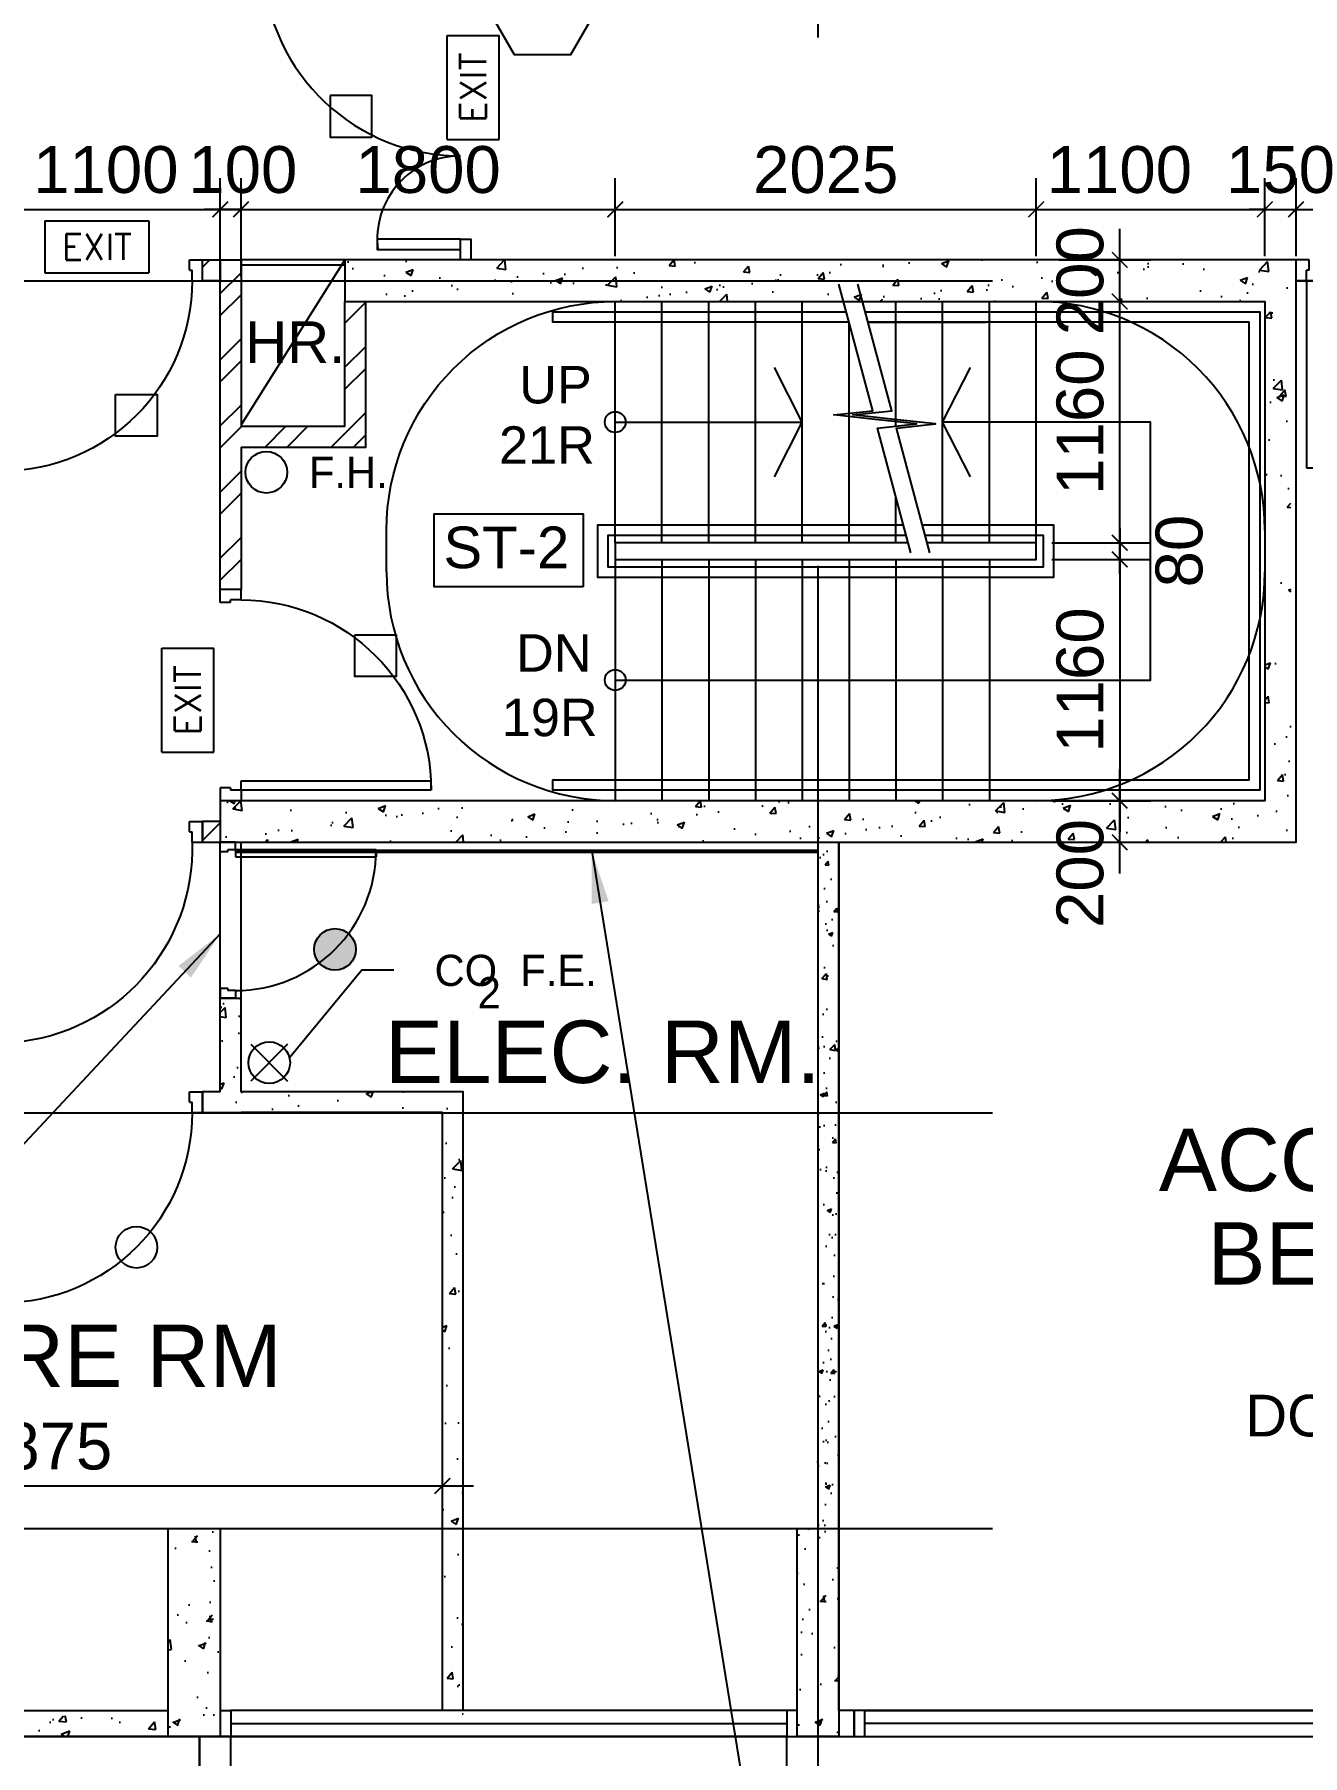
# Model space of a CAD drawing. Header units: millimetres. Extents: x -1214 to 71105, y 7230 to 56309.
# Drawn here: x 51231 to 57331, y 19909 to 28184 of the extents above; entities that cross this region are included whole.
import ezdxf
from ezdxf.enums import TextEntityAlignment as Align

# ---------------------------------------------------------------- set-up
doc = ezdxf.new("R2010")
doc.units = ezdxf.units.MM
doc.header["$MEASUREMENT"] = 0
doc.linetypes.add('CENTERX2', pattern=[101.6, 63.5, -12.7, 12.7, -12.7])
doc.layers.get('0').update_dxf_attribs({"color": 8})
doc.layers.get('Defpoints').update_dxf_attribs({"color": 8})
for name, color, linetype in [('Architectural Features', 8, 'Continuous'), ('arrow', 8, 'Continuous'), ('DLN314__', 8, 'Continuous'), ('DLN315__', 8, 'Continuous'), ('Door', 8, 'Continuous'), ('FS', 8, 'Continuous'), ('FSD', 8, 'Continuous'), ('GBP Dim', 8, 'Continuous'), ('GBP Text 200', 8, 'Continuous'), ('GBP Text 250', 8, 'Continuous'), ('grid', 8, 'CENTERX2'), ('hatch', 8, 'Continuous'), ('Kerb', 8, 'Continuous'), ('STAIR', 8, 'Continuous'), ('TEXT', 8, 'Continuous'), ('WALL-NEW', 8, 'Continuous'), ('WALL-STRUCTURE', 8, 'Continuous'), ('WINDOW', 8, 'Continuous'), ('WINDOW-MULLION', 8, 'Continuous'), ('zzz-room mix', 8, 'Continuous')]:
    doc.layers.add(name, color=color, linetype=linetype)
doc.styles.add('BH', font='arial.ttf')
doc.styles.add('ROMANS', font='romans.shx')
doc.styles.add('SWIS721LT750', font='swissl.ttf')
doc.dimstyles.new('200 GBP', dxfattribs={"dimscale": 1.5, "dimtxt": 150, "dimasz": 50, "dimexe": 100, "dimexo": 50, "dimgap": 50, "dimtad": 1, "dimdec": 0, "dimzin": 0, "dimdsep": 46, "dimtxsty": 'BH', "dimblk": 'ARCHTICK', "dimcen": 0.09, "dimdle": 100, "dimclrd": 9, "dimclre": 9, "dimclrt": 1, "dimadec": 0, "dimazin": 0, "dimtfac": 1, "dimtdec": 0, "dimtix": 1, "dimtmove": 2, "dimatfit": 3, "dimldrblk": 'ARCHTICK', "dimfxl": 300, "dimfxlon": 1, "dimtolj": 1, "dimtzin": 0, "dimarcsym": 0})
doc.dimstyles.get("Standard").update_dxf_attribs({"dimtxt": 0.18, "dimasz": 0.18, "dimexe": 0.18, "dimexo": 0.0625, "dimgap": 0.09, "dimtad": 0, "dimtih": 1, "dimtoh": 1, "dimdec": 4, "dimzin": 0, "dimdsep": 46, "dimtxsty": 'Standard', "dimcen": 0.09, "dimadec": 0, "dimazin": 0, "dimtfac": 1, "dimtdec": 4, "dimtofl": 0, "dimtmove": 0, "dimatfit": 3, "dimfxl": 1, "dimtolj": 1, "dimtzin": 0, "dimarcsym": 0})

# ---------------------------------------------------------------- blocks, each defined once
blk = doc.blocks.new('DR1CL2')
at = {"layer": 'Door'}
for p, q in [((50, 0), (0, 0)), ((0, 0), (0, -75)), ((50, 0), (50, -50)), ((0, -75), (0, -100)), ((62.5, -50), (50, -50)), ((62.5, -50), (62.5, -100)), ((62.5, -100), (0, -100))]:
    blk.add_line(p, q, dxfattribs=at)
blk = doc.blocks.new('DR1CD')
at = {"layer": 'Door'}
for p, q in [((0, 1), (45, 1)), ((0, 1), (0, 0)), ((45, 0), (45, 1)), ((0, 0), (45, 0))]:
    blk.add_line(p, q, dxfattribs=at)
blk = doc.blocks.new('DR1CM')
at = {"layer": 'Door'}
blk.add_arc((0, 0), 1, 0, 90, dxfattribs=at)
blk = doc.blocks.new('DR1CR2')
at = {"layer": 'Door'}
for p, q in [((-50, 0), (-50, -50)), ((-50, 0), (0, 0)), ((0, 0), (0, -75)), ((-62.5, -50), (-50, -50)), ((-62.5, -50), (-62.5, -100)), ((0, -75), (0, -100)), ((-62.5, -100), (0, -100))]:
    blk.add_line(p, q, dxfattribs=at)
blk = doc.blocks.new('door')
at = {"layer": 'DLN315__', "xscale": -915, "yscale": 915, "zscale": 915, "rotation": 4.0455638838921e-10}
blk.add_blockref('DR1CM', (3736, 37036.6), dxfattribs=at)
at = {"layer": 'DLN315__', "xscale": -1, "yscale": 915}
blk.add_blockref('DR1CD', (3736, 37036.6), dxfattribs=at)
at = {"layer": 'DLN315__', "xscale": -1}
for name, p in [('DR1CR2', (2771, 37036.6)), ('DR1CL2', (3786, 37036.6))]:
    blk.add_blockref(name, p, dxfattribs=at)
blk = doc.blocks.new('FSEX-V01')
for p, q in [((0, 300), (0, 0)), ((0, 300), (600, 300)), ((600, 300), (600, 0)), ((0, 0), (600, 0))]:
    blk.add_line(p, q)
at = {"style": 'ROMANS'}
blk.add_text('EXIT', height=150, dxfattribs=at).set_placement((300, 150), align=Align.MIDDLE)
blk = doc.blocks.new('A$C65CE4B9A')
at = {"layer": 'grid', "ltscale": 200}
for p, q in [((-14000, 10500), (-14000, -20450)), ((-66500, -8450), (0, -8450)), ((-66500, -12450), (0, -12450)), ((-66500, -14450), (0, -14450)), ((-66500, -15450), (0, -15450))]:
    blk.add_line(p, q, dxfattribs=at)
blk = doc.blocks.new('WINDOW MULLION2')
at = {"layer": 'WINDOW-MULLION', "ltscale": 100}
blk.add_lwpolyline([(25225.9, 19999.9), (25225.9, 20124.9), (25175.9, 20124.9), (25175.9, 19999.9)], close=True, dxfattribs=at)
blk = doc.blocks.new('_ArchTick')
at = {"color": 0, "const_width": 0.1}
blk.add_lwpolyline([(0.5, 0.5), (-0.5, -0.5)], dxfattribs=at)
blk = doc.blocks.new('*D69')
at = {"layer": 'Defpoints', "color": 0, "transparency": 16777216}
for p in [(56050, 25660), (56050, 24500), (56451.7, 24500)]:
    blk.add_point(p, dxfattribs=at)
at = {"layer": 'GBP Dim', "color": 9, "lineweight": -2, "transparency": 16777216}
for p, q in [((56451.7, 25810), (56451.7, 24350)), ((56125, 25660), (56601.7, 25660)), ((56125, 24500), (56601.7, 24500))]:
    blk.add_line(p, q, dxfattribs=at)
at = {"layer": 'GBP Dim', "color": 9, "lineweight": -2, "transparency": 16777216, "xscale": 75, "yscale": 75, "zscale": 75}
for p, rotation in [((56451.7, 25660), 90), ((56451.7, 24500), 270)]:
    blk.add_blockref('_ArchTick', p, dxfattribs=dict(at, rotation=rotation))
at = {"layer": 'GBP Dim', "transparency": 16777216, "insert": (56261.8, 25080), "char_height": 225, "attachment_point": 5, "rotation": 90, "style": 'BH'}
blk.add_mtext('\\A1;1160', dxfattribs=at)
blk = doc.blocks.new('*D70')
at = {"layer": 'Defpoints', "color": 0, "transparency": 16777216}
for p in [(56050, 25740), (56451.7, 25740), (56050, 25660)]:
    blk.add_point(p, dxfattribs=at)
at = {"layer": 'GBP Dim', "color": 9, "lineweight": -2, "transparency": 16777216}
for p, q in [((56125, 25740), (56601.7, 25740)), ((56451.7, 25740), (56451.7, 25815)), ((56451.7, 25660), (56451.7, 25740)), ((56125, 25660), (56601.7, 25660)), ((56451.7, 25660), (56451.7, 25585))]:
    blk.add_line(p, q, dxfattribs=at)
at = {"layer": 'GBP Dim', "color": 9, "lineweight": -2, "transparency": 16777216, "xscale": 75, "yscale": 75, "zscale": 75}
for p, rotation in [((56451.7, 25740), 270), ((56451.7, 25660), 90)]:
    blk.add_blockref('_ArchTick', p, dxfattribs=dict(at, rotation=rotation))
at = {"layer": 'GBP Dim', "transparency": 16777216, "insert": (56738.3, 25700), "char_height": 225, "attachment_point": 5, "rotation": 90, "style": 'BH'}
blk.add_mtext('\\A1;80', dxfattribs=at)
blk = doc.blocks.new('*D71')
at = {"layer": 'Defpoints', "color": 0, "transparency": 16777216}
for p in [(56051.8, 26900), (56451.7, 26900), (56050, 25740)]:
    blk.add_point(p, dxfattribs=at)
at = {"layer": 'GBP Dim', "color": 9, "lineweight": -2, "transparency": 16777216}
for p, q in [((56451.7, 25590), (56451.7, 27050)), ((56126.8, 26900), (56601.7, 26900)), ((56125, 25740), (56601.7, 25740))]:
    blk.add_line(p, q, dxfattribs=at)
at = {"layer": 'GBP Dim', "color": 9, "lineweight": -2, "transparency": 16777216, "xscale": 75, "yscale": 75, "zscale": 75}
for p, rotation in [((56451.7, 26900), 90), ((56451.7, 25740), 270)]:
    blk.add_blockref('_ArchTick', p, dxfattribs=dict(at, rotation=rotation))
at = {"layer": 'GBP Dim', "transparency": 16777216, "insert": (56261.8, 26320), "char_height": 225, "attachment_point": 5, "rotation": 90, "style": 'BH'}
blk.add_mtext('\\A1;1160', dxfattribs=at)
blk = doc.blocks.new('DOOR 1000')
blk.add_line((57550, 26100.2), (57595, 26100.2))
at = {"layer": 'Door'}
for p, q in [((57500, 27075.2), (57500, 27100.2)), ((57562.5, 27100.2), (57500, 27100.2)), ((57500, 27000.2), (57500, 27075.2)), ((57562.5, 27050.2), (57562.5, 27100.2)), ((58437.5, 27050.2), (58437.5, 27100.2)), ((58437.5, 27100.2), (58500, 27100.2)), ((58500, 27075.2), (58500, 27100.2)), ((58500, 27000.2), (58500, 27075.2)), ((57550, 27000.2), (57500, 27000.2)), ((57550, 27000.2), (57550, 27050.2)), ((57562.5, 27050.2), (57550, 27050.2)), ((57550, 27000.2), (57550, 26100.2)), ((57595, 27000.2), (57550, 27000.2)), ((57595, 26100.2), (57595, 27000.2)), ((58437.5, 27050.2), (58450, 27050.2)), ((58450, 27000.2), (58450, 27050.2)), ((58450, 27000.2), (58500, 27000.2))]:
    blk.add_line(p, q, dxfattribs=at)
blk.add_arc((57549.9, 27000.3), 900.1, 270.00955, 359.99273, dxfattribs=at)
blk = doc.blocks.new('*D136')
at = {"layer": 'Defpoints', "color": 0, "transparency": 16777216}
for p in [(52125, 27343.1), (52125, 26945.1), (52225, 26945.1)]:
    blk.add_point(p, dxfattribs=at)
at = {"layer": 'GBP Dim', "color": 9, "lineweight": -2, "transparency": 16777216}
for p, q in [((52125, 27020.1), (52125, 27493.1)), ((52225, 27020.1), (52225, 27493.1)), ((52125, 27343.1), (52050, 27343.1)), ((52225, 27343.1), (52125, 27343.1)), ((52225, 27343.1), (52300, 27343.1))]:
    blk.add_line(p, q, dxfattribs=at)
at = {"layer": 'GBP Dim', "color": 9, "lineweight": -2, "transparency": 16777216, "xscale": 75, "yscale": 75, "zscale": 75}
blk.add_blockref('_ArchTick', (52125, 27343.1), dxfattribs=at)
at = {"layer": 'GBP Dim', "color": 9, "lineweight": -2, "transparency": 16777216, "xscale": 75, "yscale": 75, "zscale": 75, "rotation": 180}
blk.add_blockref('_ArchTick', (52225, 27343.1), dxfattribs=at)
at = {"layer": 'GBP Dim', "transparency": 16777216, "insert": (52233.6, 27533), "char_height": 225, "attachment_point": 5, "style": 'BH'}
blk.add_mtext('\\A1;100', dxfattribs=at)
blk = doc.blocks.new('*D137')
at = {"layer": 'Defpoints', "color": 0, "transparency": 16777216}
for p in [(56085, 27100), (56451.7, 27100), (56085, 26900)]:
    blk.add_point(p, dxfattribs=at)
at = {"layer": 'GBP Dim', "color": 9, "lineweight": -2, "transparency": 16777216}
for p, q in [((56451.7, 26750), (56451.7, 27250)), ((56160, 27100), (56601.7, 27100)), ((56160, 26900), (56601.7, 26900))]:
    blk.add_line(p, q, dxfattribs=at)
at = {"layer": 'GBP Dim', "color": 9, "lineweight": -2, "transparency": 16777216, "xscale": 75, "yscale": 75, "zscale": 75}
for p, rotation in [((56451.7, 27100), 90), ((56451.7, 26900), 270)]:
    blk.add_blockref('_ArchTick', p, dxfattribs=dict(at, rotation=rotation))
at = {"layer": 'GBP Dim', "transparency": 16777216, "insert": (56261.8, 26999.9), "char_height": 225, "attachment_point": 5, "rotation": 90, "style": 'BH'}
blk.add_mtext('\\A1;200', dxfattribs=at)
blk = doc.blocks.new('*D138')
at = {"layer": 'Defpoints', "color": 0, "transparency": 16777216}
for p in [(56085, 24500), (56451.7, 24500), (56085, 24300)]:
    blk.add_point(p, dxfattribs=at)
at = {"layer": 'GBP Dim', "color": 9, "lineweight": -2, "transparency": 16777216}
for p, q in [((56451.7, 24150), (56451.7, 24650)), ((56160, 24500), (56601.7, 24500)), ((56160, 24300), (56601.7, 24300))]:
    blk.add_line(p, q, dxfattribs=at)
at = {"layer": 'GBP Dim', "color": 9, "lineweight": -2, "transparency": 16777216, "xscale": 75, "yscale": 75, "zscale": 75}
for p, rotation in [((56451.7, 24500), 90), ((56451.7, 24300), 270)]:
    blk.add_blockref('_ArchTick', p, dxfattribs=dict(at, rotation=rotation))
at = {"layer": 'GBP Dim', "transparency": 16777216, "insert": (56261.8, 24150), "char_height": 225, "attachment_point": 5, "rotation": 90, "style": 'BH'}
blk.add_mtext('\\A1;200', dxfattribs=at)
blk = doc.blocks.new('*D221')
at = {"layer": 'Defpoints', "color": 0, "transparency": 16777216}
for p in [(58670, 27343.1), (57300, 27000), (58670, 27000)]:
    blk.add_point(p, dxfattribs=at)
at = {"layer": 'GBP Dim', "color": 9, "lineweight": -2, "transparency": 16777216}
for p, q in [((57300, 27118.1), (57300, 27493.1)), ((58670, 27118.1), (58670, 27493.1)), ((57150, 27343.1), (58820, 27343.1))]:
    blk.add_line(p, q, dxfattribs=at)
at = {"layer": 'GBP Dim', "color": 9, "lineweight": -2, "transparency": 16777216, "xscale": 75, "yscale": 75, "zscale": 75, "rotation": 180}
blk.add_blockref('_ArchTick', (57300, 27343.1), dxfattribs=at)
at = {"layer": 'GBP Dim', "color": 9, "lineweight": -2, "transparency": 16777216, "xscale": 75, "yscale": 75, "zscale": 75}
blk.add_blockref('_ArchTick', (58670, 27343.1), dxfattribs=at)
at = {"layer": 'GBP Dim', "transparency": 16777216, "insert": (57985, 27533.1), "char_height": 225, "attachment_point": 5, "style": 'BH'}
blk.add_mtext('\\A1;1300', dxfattribs=at)
blk = doc.blocks.new('*D222')
at = {"layer": 'Defpoints', "color": 0, "transparency": 16777216}
for p in [(57300, 27343.1), (57150, 27000), (57300, 27000)]:
    blk.add_point(p, dxfattribs=at)
at = {"layer": 'GBP Dim', "color": 9, "lineweight": -2, "transparency": 16777216}
for p, q in [((57150, 27118.1), (57150, 27493.1)), ((57300, 27118.1), (57300, 27493.1)), ((57150, 27343.1), (57075, 27343.1)), ((57150, 27343.1), (57300, 27343.1)), ((57300, 27343.1), (57375, 27343.1))]:
    blk.add_line(p, q, dxfattribs=at)
at = {"layer": 'GBP Dim', "color": 9, "lineweight": -2, "transparency": 16777216, "xscale": 75, "yscale": 75, "zscale": 75}
blk.add_blockref('_ArchTick', (57150, 27343.1), dxfattribs=at)
at = {"layer": 'GBP Dim', "color": 9, "lineweight": -2, "transparency": 16777216, "xscale": 75, "yscale": 75, "zscale": 75, "rotation": 180}
blk.add_blockref('_ArchTick', (57300, 27343.1), dxfattribs=at)
at = {"layer": 'GBP Dim', "transparency": 16777216, "insert": (57225, 27533), "char_height": 225, "attachment_point": 5, "style": 'BH'}
blk.add_mtext('\\A1;150', dxfattribs=at)
blk = doc.blocks.new('*D223')
at = {"layer": 'Defpoints', "color": 0, "transparency": 16777216}
for p in [(57150, 27343.1), (56050, 27000), (57150, 27000)]:
    blk.add_point(p, dxfattribs=at)
at = {"layer": 'GBP Dim', "color": 9, "lineweight": -2, "transparency": 16777216}
for p, q in [((56050, 27118.1), (56050, 27493.1)), ((57150, 27118.1), (57150, 27493.1)), ((55900, 27343.1), (57300, 27343.1))]:
    blk.add_line(p, q, dxfattribs=at)
at = {"layer": 'GBP Dim', "color": 9, "lineweight": -2, "transparency": 16777216, "xscale": 75, "yscale": 75, "zscale": 75, "rotation": 180}
blk.add_blockref('_ArchTick', (56050, 27343.1), dxfattribs=at)
at = {"layer": 'GBP Dim', "color": 9, "lineweight": -2, "transparency": 16777216, "xscale": 75, "yscale": 75, "zscale": 75}
blk.add_blockref('_ArchTick', (57150, 27343.1), dxfattribs=at)
at = {"layer": 'GBP Dim', "transparency": 16777216, "insert": (56450, 27533), "char_height": 225, "attachment_point": 5, "style": 'BH'}
blk.add_mtext('\\A1;1100', dxfattribs=at)
blk = doc.blocks.new('*D224')
at = {"layer": 'Defpoints', "color": 0, "transparency": 16777216}
for p in [(56050, 27343.1), (54025, 27000), (56050, 27000)]:
    blk.add_point(p, dxfattribs=at)
at = {"layer": 'GBP Dim', "color": 9, "lineweight": -2, "transparency": 16777216}
for p, q in [((54025, 27118.1), (54025, 27493.1)), ((56050, 27118.1), (56050, 27493.1)), ((53875, 27343.1), (56200, 27343.1))]:
    blk.add_line(p, q, dxfattribs=at)
at = {"layer": 'GBP Dim', "color": 9, "lineweight": -2, "transparency": 16777216, "xscale": 75, "yscale": 75, "zscale": 75, "rotation": 180}
blk.add_blockref('_ArchTick', (54025, 27343.1), dxfattribs=at)
at = {"layer": 'GBP Dim', "color": 9, "lineweight": -2, "transparency": 16777216, "xscale": 75, "yscale": 75, "zscale": 75}
blk.add_blockref('_ArchTick', (56050, 27343.1), dxfattribs=at)
at = {"layer": 'GBP Dim', "transparency": 16777216, "insert": (55037.5, 27533), "char_height": 225, "attachment_point": 5, "style": 'BH'}
blk.add_mtext('\\A1;2025', dxfattribs=at)
blk = doc.blocks.new('*D225')
at = {"layer": 'Defpoints', "color": 0, "transparency": 16777216}
for p in [(54025, 27343.1), (52225, 27000), (54025, 27000)]:
    blk.add_point(p, dxfattribs=at)
at = {"layer": 'GBP Dim', "color": 9, "lineweight": -2, "transparency": 16777216}
for p, q in [((52225, 27118.1), (52225, 27493.1)), ((54025, 27118.1), (54025, 27493.1)), ((52075, 27343.1), (54175, 27343.1))]:
    blk.add_line(p, q, dxfattribs=at)
at = {"layer": 'GBP Dim', "color": 9, "lineweight": -2, "transparency": 16777216, "xscale": 75, "yscale": 75, "zscale": 75, "rotation": 180}
blk.add_blockref('_ArchTick', (52225, 27343.1), dxfattribs=at)
at = {"layer": 'GBP Dim', "color": 9, "lineweight": -2, "transparency": 16777216, "xscale": 75, "yscale": 75, "zscale": 75}
blk.add_blockref('_ArchTick', (54025, 27343.1), dxfattribs=at)
at = {"layer": 'GBP Dim', "transparency": 16777216, "insert": (53125, 27533), "char_height": 225, "attachment_point": 5, "style": 'BH'}
blk.add_mtext('\\A1;1800', dxfattribs=at)
blk = doc.blocks.new('*D232')
at = {"layer": 'Defpoints', "color": 0, "transparency": 16777216}
for p in [(52125, 27343.1), (51024.8, 27000.1), (52125, 27000.1)]:
    blk.add_point(p, dxfattribs=at)
at = {"layer": 'GBP Dim', "color": 9, "lineweight": -2, "transparency": 16777216}
for p, q in [((51024.8, 27118.1), (51024.8, 27493.1)), ((52125, 27118.1), (52125, 27493.1)), ((50874.8, 27343.1), (52275, 27343.1))]:
    blk.add_line(p, q, dxfattribs=at)
at = {"layer": 'GBP Dim', "color": 9, "lineweight": -2, "transparency": 16777216, "xscale": 75, "yscale": 75, "zscale": 75, "rotation": 180}
blk.add_blockref('_ArchTick', (51024.8, 27343.1), dxfattribs=at)
at = {"layer": 'GBP Dim', "color": 9, "lineweight": -2, "transparency": 16777216, "xscale": 75, "yscale": 75, "zscale": 75}
blk.add_blockref('_ArchTick', (52125, 27343.1), dxfattribs=at)
at = {"layer": 'GBP Dim', "transparency": 16777216, "insert": (51574.9, 27533), "char_height": 225, "attachment_point": 5, "style": 'BH'}
blk.add_mtext('\\A1;1100', dxfattribs=at)
blk = doc.blocks.new('*D261')
at = {"layer": 'Defpoints', "color": 0, "transparency": 16777216}
for p in [(53193.7, 21205.4), (49318.7, 20900.1), (53193.7, 20900.1)]:
    blk.add_point(p, dxfattribs=at)
at = {"layer": 'GBP Dim', "color": 9, "lineweight": -2, "transparency": 16777216}
for p, q in [((49318.7, 20980.4), (49318.7, 21355.4)), ((53193.7, 20980.4), (53193.7, 21355.4)), ((49168.7, 21205.4), (53343.7, 21205.4))]:
    blk.add_line(p, q, dxfattribs=at)
at = {"layer": 'GBP Dim', "color": 9, "lineweight": -2, "transparency": 16777216, "xscale": 75, "yscale": 75, "zscale": 75, "rotation": 180}
blk.add_blockref('_ArchTick', (49318.7, 21205.4), dxfattribs=at)
at = {"layer": 'GBP Dim', "color": 9, "lineweight": -2, "transparency": 16777216, "xscale": 75, "yscale": 75, "zscale": 75}
blk.add_blockref('_ArchTick', (53193.7, 21205.4), dxfattribs=at)
at = {"layer": 'GBP Dim', "transparency": 16777216, "insert": (51256.2, 21395.3), "char_height": 225, "attachment_point": 5, "style": 'BH'}
blk.add_mtext('\\A1;3875', dxfattribs=at)

msp = doc.modelspace()

# ---------------------------------------------------------------- hatches: boundary and pattern name
h = msp.add_hatch(color=256)
h.dxf.hatch_style = 1
edge = h.paths.add_edge_path()
edge.add_arc((52677, 23785), 100, 0, 360)
at = {"layer": 'hatch'}
h = msp.add_hatch(dxfattribs=at)
h.set_pattern_fill('ANSI32', color=256, scale=600, style=0)
h.set_pattern_definition([(45, (323672.64, -85897.09), (-159.09903, 159.09903), []), (45, (323778.7, -85897.09), (-159.09903, 159.09903), [])])
h.paths.add_polyline_path([(52825, 26900), (52725, 26900), (52725, 26300), (52225, 26300), (52225, 27100), (52125, 27100), (52125, 25515), (52225, 25515), (52225, 26200), (52825, 26200)])
h.paths.add_polyline_path([(52125, 27100), (52040, 27100), (52040, 27000), (52125, 27000)])
h.paths.add_polyline_path([(52040, 24400.1), (52125, 24400.1), (52125, 24300.1), (52040, 24300.1)])
h = msp.add_hatch(dxfattribs=at)
h.set_pattern_fill('AR-CONC', color=256, scale=50, style=0)
h.set_pattern_definition([(50, (6e-05, 8e-05), (358.6301, -31.376), [37.5, -412.5]), (355, (6e-05, 8e-05), (-69.3757, 376.096), [30, -330]), (100.4514, (29.9, -2.6), (289.2547, 344.7198), [31.87, -350.571]), (46.1842, (6e-05, 100), (533.6205, -82.7595), [56.25, -618.75]), (96.6356, (44.47, 93.1), (467.3314, 487.059), [47.805, -525.8565]), (351.1842, (6e-05, 100), (467.331, 487.0593), [45, -495]), (21, (50, 75), (298.4535, -201.3094), [37.5, -412.5]), (326, (50, 75), (121.6577, 362.575), [30, -330]), (71.4514, (74.87, 58.22), (420.1113, 161.2652), [31.87, -350.571]), (37.5, (6e-05, 8e-05), (6.07993, 166.44693), [0, -326, 0, -335, 0, -331.25]), (7.5, (6e-05, 8e-05), (131.53477, 197.20586), [0, -191, 0, -318.5, 0, -126.25]), (327.5, (-111.5, 8e-05), (266.91122, -11.27744), [0, -125, 0, -390, 0, -517.5]), (317.5, (-161.5, 8e-05), (291.5931, 50.0525), [0, -162.5, 0, -259, 0, -367.5])])
h.paths.add_polyline_path([(52125, 24500), (52125, 24300), (57275, 24300), (57275, 27100), (52725, 27100), (52725, 26900), (57150, 26900), (57150, 24500)])
h = msp.add_hatch(dxfattribs=at)
h.set_pattern_fill('AR-CONC', color=256, scale=30, style=0)
h.set_pattern_definition([(50, (323672.64, -85897.09), (215.17805, -18.82564), [22.5, -247.5]), (355, (323672.64, -85897.09), (-41.6254, 225.65764), [18, -198]), (100.451444, (323690.57, -85898.66), (173.55265, 206.832), [19.12206, -210.34263]), (46.1842, (323672.64, -85837.1), (320.1724, -49.65578), [33.75, -371.25]), (96.63564, (323699.32, -85841.22), (280.3986, 292.23558), [28.6831, -315.51413]), (351.18416, (323672.64, -85837.1), (280.3986, 292.23558), [27, -297]), (21, (323702.64, -85852.09), (179.07212, -120.78567), [22.5, -247.5]), (326, (323702.64, -85852.09), (72.9946, 217.54501), [18, -198]), (71.451445, (323717.57, -85862.15), (252.06671, 96.75935), [19.12206, -210.34263]), (37.5, (323672.64, -85897.09), (3.647957, 99.868156), [0, -195.6, 0, -201, 0, -198.75]), (7.5, (323672.64, -85897.09), (78.92086, 118.323514), [0, -114.6, 0, -191.1, 0, -75.75]), (327.5, (323605.74, -85897.09), (160.14673, -6.766462), [0, -75, 0, -234, 0, -310.5]), (317.5, (323575.74, -85897.09), (174.95585, 30.031495), [0, -97.5, 0, -155.4, 0, -220.5])])
h.paths.add_polyline_path([(55100, 24300.1), (55000, 24300.1), (55000, 21000.1), (55100, 21000.1)])
h = msp.add_hatch(dxfattribs=at)
h.set_pattern_fill('AR-CONC', color=256, scale=50, style=0)
h.set_pattern_definition([(50, (323672.64, -85897.1), (358.6301, -31.37607), [37.5, -412.5]), (355, (323672.64, -85897.1), (-69.37567, 376.09607), [30, -330]), (100.45144, (323702.53, -85899.7), (289.25442, 344.72), [31.8701, -350.57106]), (46.1842, (323672.64, -85797.1), (533.62067, -82.75964), [56.25, -618.75]), (96.63564, (323717.1, -85804), (467.331, 487.0593), [47.8052, -525.8569]), (351.18416, (323672.64, -85797.1), (467.331, 487.0593), [45, -495]), (21, (323722.64, -85822.1), (298.45353, -201.30945), [37.5, -412.5]), (326, (323722.64, -85822.1), (121.65767, 362.575), [30, -330]), (71.45144, (323747.5, -85838.86), (420.1112, 161.26558), [31.8701, -350.57106]), (37.5, (323672.64, -85897.09), (6.07993, 166.446927), [0, -326, 0, -335, 0, -331.25]), (7.5, (323672.64, -85897.09), (131.53477, 197.20586), [0, -191, 0, -318.5, 0, -126.25]), (327.5, (323561.14, -85897.09), (266.91122, -11.277436), [0, -125, 0, -390, 0, -517.5]), (317.5, (323511.14, -85897.09), (291.59308, 50.0525), [0, -162.5, 0, -259, 0, -367.5])])
h.paths.add_polyline_path([(53293.7, 23000), (53193.7, 23000), (53193.7, 21000), (53293.7, 21000)])
h.paths.add_polyline_path([(53293.7, 21000), (53193.7, 21000), (53193.7, 20100.1), (53293.7, 20100.1)])
h.paths.add_polyline_path([(53293.7, 23100.1), (52225, 23100.1), (52225, 23550.1), (52198.9, 23550.1), (52198.9, 23550.1), (52143.5, 23550.1), (52125, 23550.1), (52125, 23100.1), (52040, 23100.1), (52040, 23075.1), (52040, 23000.1), (53193.7, 23000.1), (53293.7, 23000.1)])
h = msp.add_hatch(dxfattribs=at)
h.set_pattern_fill('AR-CONC', color=256, scale=2, style=0)
h.set_pattern_definition([(50, (-575904.37, 762350.3), (364.36934, -31.87817), [38.1, -419.1]), (355, (-575904.37, 762350.3), (-70.48565, 382.11329), [30.48, -335.28]), (100.451, (-575874, 762347.66), (293.885, 350.23338), [32.38, -356.18]), (46.1842, (-575904.37, 762451.9), (542.15808, -84.08466), [57.15, -628.65]), (96.6356, (-575859.2, 762444.9), (474.80847, 494.8511), [48.57, -534.27]), (351.184, (-575904.37, 762451.9), (474.8092, 494.85024), [45.72, -502.92]), (21, (-575853.57, 762426.5), (303.22976, -204.53104), [38.1, -419.1]), (326, (-575853.57, 762426.5), (123.60406, 368.37593), [30.48, -335.28]), (71.4514, (-575828.3, 762409.47), (426.83298, 163.84572), [32.38, -356.18]), (37.5, (-575904.37, 762350.31), (6.177207, 169.110078), [0, -331.216, 0, -340.36, 0, -336.55]), (7.5, (-575904.37, 762350.31), (133.639325, 200.36115), [0, -194.056, 0, -323.596, 0, -128.27]), (327.5, (-576017.65, 762350.31), (271.18119, -11.457488), [0, -127, 0, -396.24, 0, -525.78]), (317.5, (-576068.45, 762350.31), (296.25836, 50.85298), [0, -165.1, 0, -263.144, 0, -373.38])])
h.paths.add_polyline_path([(52125, 20000), (51875, 20000), (51875, 21000), (52125, 21000)])
h = msp.add_hatch(dxfattribs=at)
h.set_pattern_fill('AR-CONC', color=256, scale=2, style=0)
h.set_pattern_definition([(50, (-576161.28, 762350.3), (364.36934, -31.87817), [38.1, -419.1]), (355, (-576161.28, 762350.3), (-70.48565, 382.11329), [30.48, -335.28]), (100.451, (-576130.9, 762347.65), (293.885, 350.23338), [32.38, -356.18]), (46.1842, (-576161.3, 762451.9), (542.15808, -84.08466), [57.15, -628.65]), (96.6356, (-576116.1, 762444.9), (474.80847, 494.8511), [48.57, -534.27]), (351.184, (-576161.3, 762451.9), (474.8092, 494.85024), [45.72, -502.92]), (21, (-576110.48, 762426.5), (303.22976, -204.53104), [38.1, -419.1]), (326, (-576110.48, 762426.5), (123.60406, 368.37593), [30.48, -335.28]), (71.4514, (-576085.2, 762409.46), (426.83298, 163.84572), [32.38, -356.18]), (37.5, (-576161.28, 762350.3), (6.177207, 169.110078), [0, -331.216, 0, -340.36, 0, -336.55]), (7.5, (-576161.28, 762350.3), (133.639325, 200.36115), [0, -194.056, 0, -323.596, 0, -128.27]), (327.5, (-576274.56, 762350.3), (271.18119, -11.457488), [0, -127, 0, -396.24, 0, -525.78]), (317.5, (-576325.36, 762350.3), (296.25836, 50.85298), [0, -165.1, 0, -263.144, 0, -373.38])])
h.paths.add_polyline_path([(55100, 20000), (54900, 20000), (54900, 21000), (55100, 21000)])
h = msp.add_hatch(dxfattribs=at)
h.set_pattern_fill('AR-CONC', color=256, scale=60, style=0)
h.set_pattern_definition([(50, (323672.64, -85897.1), (430.3561, -37.6513), [45, -495]), (355, (323672.64, -85897.1), (-83.2508, 451.3153), [36, -396]), (100.4514, (323708.5, -85900.22), (347.1056, 413.6637), [38.2441, -420.68527]), (46.1842, (323672.64, -85777.1), (640.3446, -99.3114), [67.5, -742.5]), (96.6356, (323726, -85785.36), (560.7976, 584.4707), [57.3662, -631.0278]), (351.1842, (323672.64, -85777.1), (560.7972, 584.4712), [54, -594]), (21, (323732.64, -85807.1), (358.14423, -241.57133), [45, -495]), (326, (323732.64, -85807.1), (145.9892, 435.09), [36, -396]), (71.4514, (323762.5, -85827.2), (504.1336, 193.5183), [38.2441, -420.68527]), (37.5, (323672.64, -85897.09), (7.29591, 199.73631), [0, -391.2, 0, -402, 0, -397.5]), (7.5, (323672.64, -85897.09), (157.84172, 236.64703), [0, -229.2, 0, -382.2, 0, -151.5]), (327.5, (323538.84, -85897.09), (320.29346, -13.53292), [0, -150, 0, -468, 0, -621]), (317.5, (323478.84, -85897.1), (349.9117, 60.063), [0, -195, 0, -310.8, 0, -441])])
h.paths.add_polyline_path([(51025, 20100), (50925, 20100), (49125, 20100), (49125, 20000), (51875, 20000), (51875, 20100)])

# ---------------------------------------------------------------- linework, layer by layer
at = {"layer": 'Architectural Features', "ltscale": 50}
msp.add_line((52025.9, 19499.9), (52025.9, 19999.9), dxfattribs=at)
at = {"layer": 'Architectural Features', "ltscale": 10, "const_width": 20}
msp.add_lwpolyline([(55000, 24256.8), (52198.9, 24256.8)], dxfattribs=at)
at = {"layer": 'Architectural Features'}
for points in [[(52025.9, 19999.9), (52025.9, 19499.9), (52175.9, 19499.9), (52175.8, 20000)], [(55000, 19999.9), (55000, 19499.9), (54850.9, 19499.9), (54850.9, 19999.9)]]:
    msp.add_lwpolyline(points, dxfattribs=at)
at = {"layer": 'DLN314__', "ltscale": 20}
for points in [[(54850.9, 20124.9), (52175.9, 20125)], [(52175.9, 20062.5), (54850.9, 20062.5)], [(54850.9, 19999.9), (52175.9, 20000)]]:
    msp.add_lwpolyline(points, dxfattribs=at)
at = {"layer": 'Door'}
msp.add_lwpolyline([(53280, 27199.9), (52880, 27199.9), (52880, 27149.9), (53280, 27149.9), (53280, 27199.9)], dxfattribs=at)
msp.add_lwpolyline([(53280, 27199.9), (53330, 27199.9), (53330, 27099.9), (53280, 27099.9)], close=True, dxfattribs=at)
msp.add_lwpolyline([(51990, 24300, -0.948883), (50123, 24146.3)], format="xyb", dxfattribs=at)
for centre, radius, start, end in [((53280, 28549.9), 950, 180, 268.03733), ((53280, 27199.9), 400, 90, 187.18076)]:
    msp.add_arc(centre, radius, start, end, dxfattribs=at)
at = {"layer": 'FS'}
for points in [[(52725, 27100), (52225, 26307.5)], [(52725, 27100), (52225, 27100)], [(52725, 27075), (52225, 27075)]]:
    msp.add_lwpolyline(points, dxfattribs=at)
at = {"layer": 'FSD'}
for points in [[(52654.2, 27889.8), (52654.2, 27689.8), (52854.2, 27689.8), (52854.2, 27889.8), (52654.2, 27889.8)], [(51622, 26453), (51822, 26453), (51822, 26253), (51622, 26253), (51622, 26453)], [(52772, 25297), (52972, 25297), (52972, 25097), (52772, 25097), (52772, 25297)], [(52457.5, 23265.3), (52806.5, 23686), (52960.8, 23686)], [(52449.1, 23328.6), (52272.3, 23151.8)], [(52272.3, 23328.6), (52449.1, 23151.8)]]:
    msp.add_lwpolyline(points, dxfattribs=at)
for centre in [(52346.6, 26078.9), (52677, 23785), (52677, 23785), (52360.7, 23240.2), (51722, 22353)]:
    msp.add_circle(centre, 100, dxfattribs=at)
at = {"layer": 'GBP Text 250'}
msp.add_lwpolyline([(53947.9, 28323.8), (53811.5, 28560.1), (53538.7, 28560.1), (53402.3, 28323.8), (53538.7, 28087.6), (53811.5, 28087.6)], close=True, dxfattribs=at)
at = {"layer": 'Kerb'}
for p, q in [((52125, 23550.1), (52125, 24300.1)), ((52225, 23550.2), (52225, 24300.1))]:
    msp.add_line(p, q, dxfattribs=at)
at = {"layer": 'STAIR'}
for points in [[(55447.1, 25691.3), (55286.4, 26290.9), (55473.9, 26311.1), (55275.1, 26333), (55076.3, 26354.9), (55263.8, 26375.1), (55101, 26983)], [(55538.5, 25691.3), (55377.8, 26290.9), (55565.4, 26311.1), (55366.6, 26333), (55167.7, 26354.9), (55355.3, 26375.1), (55192.4, 26983)], [(54025, 25740), (54025, 26900)], [(54250, 25740), (54250, 26900)], [(54475, 25740), (54475, 26900)], [(54700, 25740), (54700, 26900)], [(54925, 25740), (54925, 26900)], [(55375, 26300.5), (55375, 26900)], [(55600, 25740), (55600, 26900)], [(55825, 25740), (55825, 26900)], [(56050, 25740), (56050, 26900)], [(55150, 26800), (53725, 26800), (53725, 26850), (55136.6, 26850)], [(55228, 26850), (57125, 26850), (57125, 24550), (53725, 24550), (53725, 24600), (57075, 24600), (57075, 26800), (55241.4, 26800)], [(55228, 26850), (55796.6, 26850)], [(55150, 25740), (55150, 26800)], [(55241.4, 26800), (55810, 26800)], [(54790.4, 26056.7), (54925, 26320), (54790.4, 26583.3)], [(55734.6, 26056.7), (55600, 26320), (55734.6, 26583.3)], [(54025, 25080), (56600, 25080), (56600, 26320), (55600, 26320)], [(54025, 26320), (54925, 26320)], [(55375, 25740), (55375, 25960.3)], [(55411.2, 25825), (53940, 25825), (53940, 25575), (55150, 25575), (56135, 25575), (56135, 25825), (55502.7, 25825)], [(55424.6, 25775), (53990, 25775), (53990, 25625), (55136.6, 25625), (56085, 25625), (56085, 25775), (55516.1, 25775)], [(55434, 25740), (54025, 25740), (54025, 25660), (56050, 25660), (56050, 25740), (55525.5, 25740)], [(54025, 25660), (54025, 24500)], [(54250, 25660), (54250, 24500)], [(54475, 25660), (54475, 24500)], [(54700, 25660), (54700, 24500)], [(54925, 25660), (54925, 24500)], [(55150, 25660), (55150, 24500)], [(55375, 25660), (55375, 24500)], [(55600, 25660), (55600, 24500)], [(55825, 25660), (55825, 24500)]]:
    msp.add_lwpolyline(points, dxfattribs=at)
at = {"layer": 'STAIR', "ltscale": 0.1}
for points in [[(52925, 25800, -0.414214), (54025, 26900)], [(52925, 25600, 0.414214), (54025, 24500)]]:
    msp.add_lwpolyline(points, format="xyb", dxfattribs=at)
msp.add_lwpolyline([(52925, 25600), (52925, 25800)], dxfattribs=at)
at = {"layer": 'STAIR'}
for centre in [(54025, 26320), (54025, 25080)]:
    msp.add_circle(centre, 50, dxfattribs=at)
at = {"layer": 'STAIR', "ltscale": 0.1}
for centre, start, end in [((56050, 25800), 359.99995, 89.99996), ((56050, 25600), 270.00004, 0.00005)]:
    msp.add_arc(centre, 1100, start, end, dxfattribs=at)
at = {"layer": 'TEXT'}
msp.add_lwpolyline([(53870.8, 25527.9), (53154.2, 25527.9), (53154.2, 25878.7), (53870.8, 25878.7)], close=True, dxfattribs=at)
at = {"layer": 'WALL-NEW'}
for p, q in [((53193.7, 23000), (52225, 23000)), ((53193.7, 20125.1), (53193.7, 23000.1))]:
    msp.add_line(p, q, dxfattribs=at)
msp.add_lwpolyline([(52125, 27000), (52040, 27000), (52040, 27100), (52125, 27100)], close=True, dxfattribs=at)
for points in [[(52225, 26200), (52225, 25515), (52125, 25515), (52125, 27100), (52225, 27100), (52225, 26300)], [(52225, 26200), (52825, 26200), (52825, 26900)], [(52225, 26300), (52725, 26300), (52725, 26900)], [(52725, 26900), (52825, 26900)], [(52125, 24400.1), (52040, 24400.1), (52040, 24300.1), (52125, 24300.1)], [(55000, 24300), (55000, 21000)], [(55100, 24300), (55100, 21000)], [(52125, 23100), (52125, 23550.1)], [(52125, 23550.1), (52225, 23550.1)], [(53293.7, 20125.1), (53293.7, 23100.1), (52225, 23100.1), (52225, 23550.1)], [(52125, 23100), (52040, 23100)], [(52040, 23100), (52040, 23000), (53193.7, 23000)], [(49125, 20125), (49125, 20125), (51875, 20125), (51875, 20125)], [(52125, 20125.1), (52175.9, 20125.1), (52175.9, 20000.1), (52125, 20000.1)], [(54900, 20125), (54900, 20125.1), (54850.9, 20125.1), (54850.9, 20000.1)], [(55100, 20000.1), (55175, 19999.9), (55175, 20124.9), (55100, 20125.1), (55100, 20125)], [(51875, 20000), (51875, 20000), (49125, 20000)], [(51875, 20000), (51875, 20000), (49125, 20000)], [(54850.9, 20000.1), (54900, 20000.1)]]:
    msp.add_lwpolyline(points, dxfattribs=at)
at = {"layer": 'WALL-STRUCTURE'}
for points in [[(52125, 24500), (52125, 24300), (57300, 24300), (57300, 27100), (52725, 27100), (52725, 26900), (57150, 26900), (57150, 24500), (52125, 24500)], [(52125, 20000.1), (52125, 20000), (51875, 20000), (51875, 21000), (52125, 21000), (52125, 20000.1)], [(54900, 19999.9), (54900, 21000), (55100, 21000), (55100, 20000), (54900, 20000), (54900, 20000.1)], [(52125, 20125), (52125, 20125.1)]]:
    msp.add_lwpolyline(points, dxfattribs=at)
at = {"layer": 'WINDOW'}
for points in [[(55225, 20124.9), (57825, 20125)], [(57825, 20062.5), (55225, 20062.4)], [(55225, 19999.9), (57825, 20000)]]:
    msp.add_lwpolyline(points, dxfattribs=at)
at = {"layer": 'zzz-room mix'}
msp.add_lwpolyline([(63800, 23000), (63800, 20125), (61124.1, 20124.9), (61125, 21000), (57876.2, 21000), (57875, 20125), (55100, 20125), (55100, 24300), (57300, 24300), (57300, 27000.1), (57300, 27000.1), (60425, 27000.1), (60425, 25800), (61063.3, 25800), (61125, 25800.1), (61125, 26299.9), (62200, 26299.9), (62200, 27000.1), (63800, 27000.1), (63800, 24300), (63974.2, 24300), (63974.2, 23000)], close=True, dxfattribs=at)

# ---------------------------------------------------------------- block references
at = {"layer": 'Door'}
for p, rotation in [((54810.9, 64036.6), 180.0000416214653), ((15188.4, 28285.9), 270.0000416214652), ((54811, 60036.6), 179.9999583785348)]:
    msp.add_blockref('door', p, dxfattribs=dict(at, rotation=rotation))
msp.add_blockref('DOOR 1000', (-200, 0), dxfattribs=at)
at = {"layer": 'Door', "xscale": -1, "rotation": 180}
msp.add_blockref('DR1CR2', (52040, 24300), dxfattribs=at)
at = {"layer": 'Door', "xscale": -0.7389162559995516, "yscale": 0.7389162559993565, "zscale": 0.7389162561866918, "rotation": 270.0000416319596}
msp.add_blockref('door', (24831.9, 21502.5), dxfattribs=at)
at = {"layer": 'FS', "xscale": 0.8333333334885538, "yscale": 0.8333333334885538, "zscale": 0.8333333334885538, "rotation": 90}
for p in [(53466.2, 27678.6), (52094.7, 24732.6)]:
    msp.add_blockref('FSEX-V01', p, dxfattribs=at)
at = {"layer": 'FS', "xscale": 0.8333333332557231, "yscale": 0.8333333332557231, "zscale": 0.8333333332557231}
msp.add_blockref('FSEX-V01', (51281.9, 27037.2), dxfattribs=at)
at = {"layer": 'WALL-NEW'}
msp.add_blockref('A$C65CE4B9A', (69000, 35449.9), dxfattribs=at)
at = {"layer": 'WINDOW-MULLION'}
msp.add_blockref('WINDOW MULLION2', (29999.1, 0), dxfattribs=at)

# ---------------------------------------------------------------- texts
at = {"layer": 'FSD', "char_height": 150, "width": 1512.981, "style": 'SWIS721LT750'}
for s, insert, attachment_point in [('{\\fUnivers|b0|i0|c0|p34;F.H.}', (52551.5, 26003.7), 7), ('{\\fUnivers|b0|i0|c0|p34;CO  F.E.}', (53936.1, 23607), 9), ('{\\fUnivers|b0|i0|c0|p34;2}', (53474.7, 23501.9), 9)]:
    msp.add_mtext(s, dxfattribs=dict(at, insert=insert, attachment_point=attachment_point))
at = {"layer": 'GBP Text 200', "style": 'BH'}
msp.add_text('DOUBLE BED', height=200, dxfattribs=at).set_placement((57956, 21443.5), align=Align.CENTER)
at = {"layer": 'GBP Text 250', "style": 'BH'}
for s, p in [('ELEC. RM.', (53965, 23142.6)), ('ACCESSIBLE', (57956, 22623.4)), ('BEDROOM', (57956, 22173.4)), ('STORE RM', (51316, 21680.9))]:
    msp.add_text(s, height=300, dxfattribs=at).set_placement(p, align=Align.CENTER)
at = {"layer": 'TEXT', "style": 'BH'}
msp.add_text('HR.', height=200, rotation=0.00004, dxfattribs=at).set_placement((52245.6, 26604.6))
for s, height, p in [('UP', 180, (53563, 26410.1)), ('21R', 180, (53465.8, 26119.9)), ('ST-2', 200, (53198.7, 25617.9)), ('DN', 180, (53547.9, 25120.4)), ('19R', 180, (53479.4, 24810.2))]:
    msp.add_text(s, height=height, dxfattribs=at).set_placement(p)

# ---------------------------------------------------------------- dimensions: what is measured, and where the dimension line sits
at = {"layer": 'GBP Dim'}
for base, p1, p2, override, picture, middle in [((52125, 27343.1), (51024.8, 27000.1), (52125, 27000.1), {"dimasz": 50, "dimexe": 100, "dimclrt": 256, "dimfxl": 150, "dimfxlon": 1}, '*D232', (51574.9, 27533)), ((56050, 27343.1), (54025, 27000), (56050, 27000), {"dimclrt": 256, "dimfxl": 150}, '*D224', (55037.5, 27533)), ((57300, 27343.1), (57150, 27000), (57300, 27000), {"dimclrt": 256, "dimfxl": 150}, '*D222', (57225, 27533)), ((53193.7, 21205.4), (49318.7, 20900.1), (53193.7, 20900.1), {"dimclrt": 256, "dimfxl": 150}, '*D261', (51256.2, 21395.3))]:
    dim = msp.add_linear_dim(base=base, p1=p1, p2=p2, dimstyle='200 GBP', override=override, dxfattribs=at)
    dim.commit()
    dim.dimension.update_dxf_attribs({"geometry": picture, "text_midpoint": middle})
for base, p1, p2, angle, picture, middle in [((52125, 27343.1), (52225, 26945.1), (52125, 26945.1), 180, '*D136', (52233.6, 27533)), ((56451.7, 27100), (56085, 26900), (56085, 27100), 90, '*D137', (56261.8, 26999.9)), ((56451.7, 25740), (56050, 25660), (56050, 25740), 90, '*D70', (56738.3, 25700)), ((56451.7, 24500), (56085, 24300), (56085, 24500), 90, '*D138', (56261.8, 24150))]:
    dim = msp.add_linear_dim(base=base, p1=p1, p2=p2, angle=angle, dimstyle='200 GBP', override={"dimclrt": 256}, dxfattribs=at)
    dim.commit()
    dim.dimension.update_dxf_attribs({"geometry": picture, "text_midpoint": middle, "dimtype": 160})
for base, p1, p2, picture, middle in [((54025, 27343.1), (52225, 27000), (54025, 27000), '*D225', (53125, 27533)), ((57150, 27343.1), (56050, 27000), (57150, 27000), '*D223', (56450, 27533))]:
    dim = msp.add_linear_dim(base=base, p1=p1, p2=p2, dimstyle='200 GBP', override={"dimclrt": 256, "dimfxl": 150}, dxfattribs=at)
    dim.commit()
    dim.dimension.update_dxf_attribs({"geometry": picture, "text_midpoint": middle, "dimtype": 160})
dim = msp.add_linear_dim(base=(58670, 27343.1), p1=(57300, 27000), p2=(58670, 27000), text='1300', dimstyle='200 GBP', override={"dimclrt": 256, "dimfxl": 150}, dxfattribs=at)
dim.commit()
dim.dimension.update_dxf_attribs({"geometry": '*D221', "text_midpoint": (57985, 27533.1)})
for base, p1, p2, picture, middle in [((56451.7, 26900), (56050, 25740), (56051.8, 26900), '*D71', (56261.8, 26320)), ((56451.7, 24500), (56050, 25660), (56050, 24500), '*D69', (56261.8, 25080))]:
    dim = msp.add_linear_dim(base=base, p1=p1, p2=p2, angle=90, dimstyle='200 GBP', override={"dimclrt": 256}, dxfattribs=at)
    dim.commit()
    dim.dimension.update_dxf_attribs({"geometry": picture, "text_midpoint": middle})

# ---------------------------------------------------------------- leaders
at = {"layer": 'arrow'}
msp.add_leader([(52125, 23859.8, 0), (50855.9, 22503.5, 0), (48980.1, 22503.5, 0)], dimstyle='Standard', override={"dimscale": 2, "dimtxt": 200, "dimasz": 125, "dimexe": 166.67, "dimexo": 100, "dimgap": 100, "dimtih": 0, "dimtoh": 0, "dimdec": 0, "dimrnd": 5.001, "dimtxsty": 'BH', "dimdle": 166.666667, "dimclrd": 9, "dimclre": 9, "dimclrt": 1, "dimtdec": 0, "dimtix": 1, "dimtofl": 1, "dimtmove": 2, "dimfxl": 50}, dxfattribs=at)
at = {"layer": 'GBP Text 200'}
msp.add_leader([(53912.5, 24256.6), (54760.1, 19021.6), (56942.4, 19021.6)], dimstyle='Standard', override={"dimscale": 2, "dimtxt": 200, "dimasz": 125, "dimexe": 166.67, "dimexo": 100, "dimgap": 100, "dimtih": 0, "dimtoh": 0, "dimdec": 0, "dimrnd": 5.001, "dimtxsty": 'BH', "dimdle": 166.666667, "dimclrd": 9, "dimclre": 9, "dimclrt": 1, "dimtdec": 0, "dimtix": 1, "dimtofl": 1, "dimtmove": 2, "dimfxl": 50}, dxfattribs=at)

doc.saveas('drawing.dxf')
